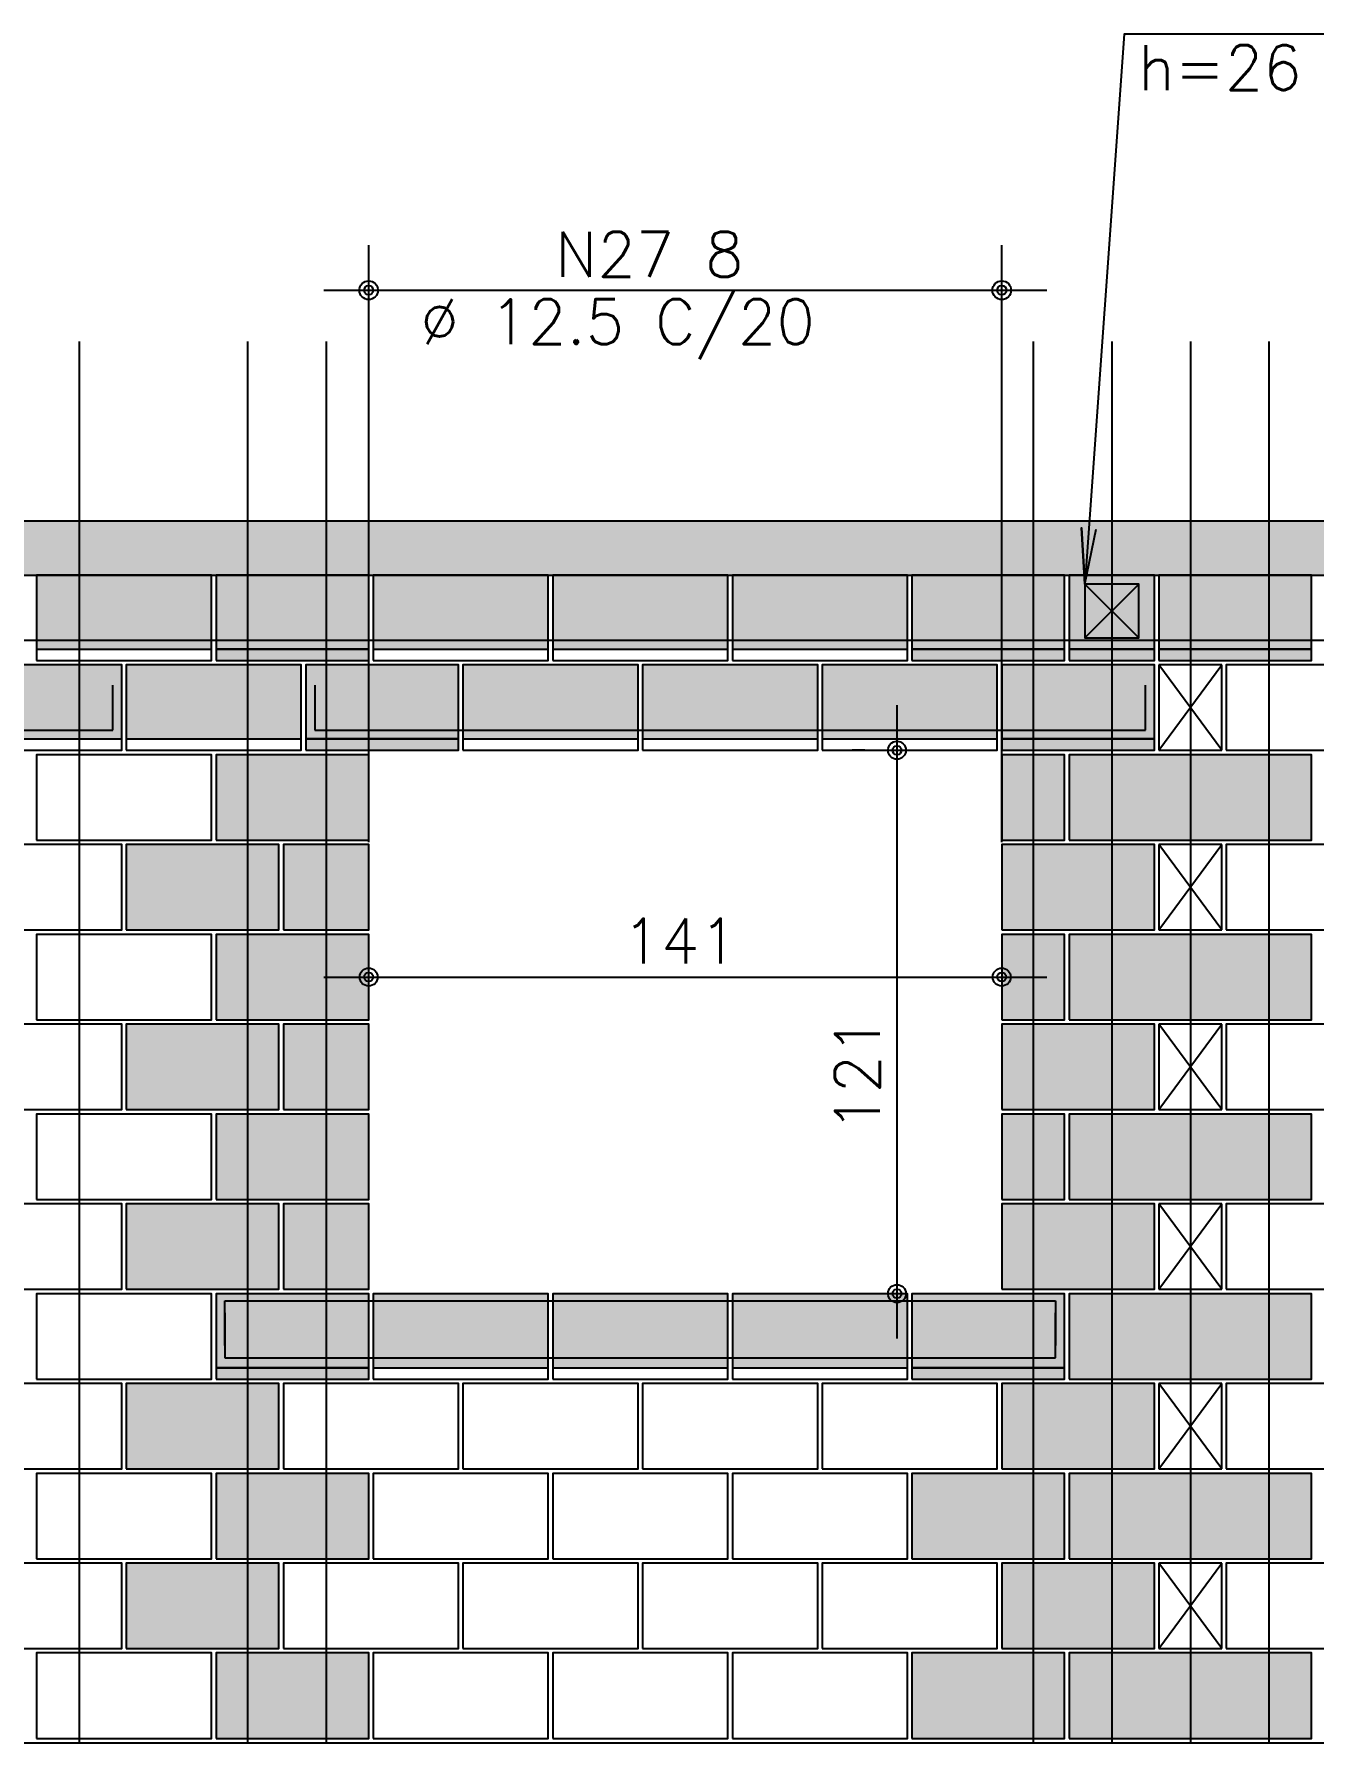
# Model space of a CAD drawing. Extents: x -1 to 122, y -1 to 61.
# Drawn here: x 36.99 to 42.69, y 48.35 to 55.95 of the extents above; entities that cross this region are included whole.
import ezdxf

# ---------------------------------------------------------------- set-up
doc = ezdxf.new("R2010")
doc.units = 0
doc.header["$MEASUREMENT"] = 0
for name, color, linetype in [('PENA_01', 1, 'CONTINUOUS'), ('PENA_02', 2, 'CONTINUOUS'), ('PENA_03', 3, 'CONTINUOUS'), ('PENA_05', 5, 'CONTINUOUS'), ('PENA_09', 254, 'CONTINUOUS'), ('PENA_11', 252, 'CONTINUOUS'), ('PENA_19', 240, 'CONTINUOUS'), ('PENA_21', 100, 'CONTINUOUS'), ('PENA_23', 50, 'CONTINUOUS'), ('PENA_28', 135, 'CONTINUOUS')]:
    doc.layers.add(name, color=color, linetype=linetype)
doc.styles.get("Standard").update_dxf_attribs({"font": 'ROMANS.SHX'})

msp = doc.modelspace()

# ---------------------------------------------------------------- linework, layer by layer
at = {"layer": 'PENA_01', "linetype": 'Continuous'}
for p, q in [((38.481365, 52.355252), (38.481365, 55.01354)), ((41.301365, 52.355252), (41.301365, 55.01354)), ((38.281365, 54.81354), (41.501365, 54.81354)), ((41.672004, 53.505252), (41.912004, 53.265252)), ((41.912004, 53.505252), (41.672004, 53.265252)), ((37.001365, 53.215252), (37.781365, 53.215252)), ((37.801365, 53.215252), (38.481365, 53.215252)), ((38.501365, 53.215252), (39.281365, 53.215252)), ((39.301365, 53.215252), (40.081365, 53.215252)), ((40.101365, 53.215252), (40.881365, 53.215252)), ((40.901365, 53.215252), (41.581365, 53.215252)), ((41.601365, 53.215252), (41.981365, 53.215252)), ((42.001365, 53.215252), (42.681365, 53.215252)), ((40.834477, 52.965252), (40.834477, 50.145252)), ((36.601365, 52.815252), (37.381365, 52.815252)), ((37.401365, 52.815252), (38.181365, 52.815252)), ((38.201365, 52.815252), (38.881365, 52.815252)), ((38.901365, 52.815252), (39.681365, 52.815252)), ((39.701365, 52.815252), (40.481365, 52.815252)), ((40.501365, 52.815252), (41.281365, 52.815252)), ((41.301365, 52.815252), (41.981365, 52.815252)), ((40.691365, 52.765252), (40.634477, 52.765252)), ((38.281365, 51.755252), (41.501365, 51.755252)), ((40.701365, 50.345252), (40.634477, 50.345252)), ((37.801365, 50.015252), (38.481365, 50.015252)), ((38.501365, 50.015252), (39.281365, 50.015252)), ((39.301365, 50.015252), (40.081365, 50.015252)), ((40.101365, 50.015252), (40.881365, 50.015252)), ((40.901365, 50.015252), (41.581365, 50.015252))]:
    msp.add_line(p, q, dxfattribs=at)
msp.add_lwpolyline([(41.672004, 53.505252), (41.672004, 53.265252), (41.912004, 53.265252), (41.912004, 53.505252), (41.672004, 53.505252)], dxfattribs=at)
at = {"layer": 'PENA_02', "linetype": 'Continuous'}
for p, q in [((42.281365, 53.145252), (42.001365, 53.145252)), ((42.001365, 53.145252), (42.001365, 52.765252)), ((42.281365, 52.765252), (42.281365, 53.145252)), ((42.001365, 52.765252), (42.281365, 52.765252)), ((42.281365, 52.345252), (42.001365, 52.345252)), ((42.001365, 52.345252), (42.001365, 51.965252)), ((42.281365, 51.965252), (42.281365, 52.345252)), ((42.001365, 51.965252), (42.281365, 51.965252)), ((42.281365, 51.545252), (42.001365, 51.545252)), ((42.001365, 51.545252), (42.001365, 51.165252)), ((42.281365, 51.165252), (42.281365, 51.545252)), ((42.001365, 51.165252), (42.281365, 51.165252)), ((42.281365, 50.745252), (42.001365, 50.745252)), ((42.001365, 50.745252), (42.001365, 50.365252)), ((42.281365, 50.365252), (42.281365, 50.745252)), ((42.001365, 50.365252), (42.281365, 50.365252)), ((42.281365, 49.945252), (42.001365, 49.945252)), ((42.001365, 49.945252), (42.001365, 49.565252)), ((42.281365, 49.565252), (42.281365, 49.945252)), ((42.001365, 49.565252), (42.281365, 49.565252)), ((42.281365, 49.145252), (42.001365, 49.145252)), ((42.001365, 49.145252), (42.001365, 48.765252)), ((42.281365, 48.765252), (42.281365, 49.145252)), ((42.001365, 48.765252), (42.281365, 48.765252)), ((9.501365, 48.345252), (65.681365, 48.345252))]:
    msp.add_line(p, q, dxfattribs=at)
for points in [[(49.981365, 53.545252), (49.981365, 53.785252), (9.501365, 53.785252), (9.501365, 53.545252), (10.081365, 53.545252), (10.081365, 52.765252), (17.601365, 52.765252), (17.601365, 53.545252), (49.981365, 53.545252)], [(37.001365, 53.165252), (37.781365, 53.165252), (37.781365, 53.545252), (37.001365, 53.545252), (37.001365, 53.165252)], [(37.801365, 53.165252), (38.481365, 53.165252), (38.481365, 53.545252), (37.801365, 53.545252), (37.801365, 53.165252)], [(38.501365, 53.165252), (39.281365, 53.165252), (39.281365, 53.545252), (38.501365, 53.545252), (38.501365, 53.165252)], [(39.301365, 53.165252), (40.081365, 53.165252), (40.081365, 53.545252), (39.301365, 53.545252), (39.301365, 53.165252)], [(40.101365, 53.165252), (40.881365, 53.165252), (40.881365, 53.545252), (40.101365, 53.545252), (40.101365, 53.165252)], [(40.901365, 53.165252), (41.581365, 53.165252), (41.581365, 53.545252), (40.901365, 53.545252), (40.901365, 53.165252)], [(41.601365, 53.165252), (41.981365, 53.165252), (41.981365, 53.545252), (41.601365, 53.545252), (41.601365, 53.165252)], [(42.001365, 53.165252), (42.681365, 53.165252), (42.681365, 53.545252), (42.001365, 53.545252), (42.001365, 53.165252)], [(36.601365, 52.765252), (37.381365, 52.765252), (37.381365, 53.145252), (36.601365, 53.145252), (36.601365, 52.765252)], [(37.401365, 52.765252), (38.181365, 52.765252), (38.181365, 53.145252), (37.401365, 53.145252), (37.401365, 52.765252)], [(38.201365, 52.765252), (38.881365, 52.765252), (38.881365, 53.145252), (38.201365, 53.145252), (38.201365, 52.765252)], [(38.901365, 52.765252), (39.681365, 52.765252), (39.681365, 53.145252), (38.901365, 53.145252), (38.901365, 52.765252)], [(39.701365, 52.765252), (40.481365, 52.765252), (40.481365, 53.145252), (39.701365, 53.145252), (39.701365, 52.765252)], [(40.501365, 52.765252), (41.281365, 52.765252), (41.281365, 53.145252), (40.501365, 53.145252), (40.501365, 52.765252)], [(41.301365, 52.765252), (41.981365, 52.765252), (41.981365, 53.145252), (41.301365, 53.145252), (41.301365, 52.765252)], [(42.301365, 52.765252), (43.081365, 52.765252), (43.081365, 53.145252), (42.301365, 53.145252), (42.301365, 52.765252)], [(37.001365, 52.365252), (37.781365, 52.365252), (37.781365, 52.745252), (37.001365, 52.745252), (37.001365, 52.365252)], [(37.801365, 52.365252), (38.481365, 52.365252), (38.481365, 52.745252), (37.801365, 52.745252), (37.801365, 52.365252)], [(41.301365, 52.365252), (41.581365, 52.365252), (41.581365, 52.745252), (41.301365, 52.745252), (41.301365, 52.365252)], [(41.601365, 52.365252), (42.681365, 52.365252), (42.681365, 52.745252), (41.601365, 52.745252), (41.601365, 52.365252)], [(36.601365, 51.965252), (37.381365, 51.965252), (37.381365, 52.345252), (36.601365, 52.345252), (36.601365, 51.965252)], [(37.401365, 51.965252), (38.081365, 51.965252), (38.081365, 52.345252), (37.401365, 52.345252), (37.401365, 51.965252)], [(38.101365, 51.965252), (38.481365, 51.965252), (38.481365, 52.345252), (38.101365, 52.345252), (38.101365, 51.965252)], [(41.301365, 51.965252), (41.981365, 51.965252), (41.981365, 52.345252), (41.301365, 52.345252), (41.301365, 51.965252)], [(42.301365, 51.965252), (43.081365, 51.965252), (43.081365, 52.345252), (42.301365, 52.345252), (42.301365, 51.965252)], [(37.001365, 51.565252), (37.781365, 51.565252), (37.781365, 51.945252), (37.001365, 51.945252), (37.001365, 51.565252)], [(37.801365, 51.565252), (38.481365, 51.565252), (38.481365, 51.945252), (37.801365, 51.945252), (37.801365, 51.565252)], [(41.301365, 51.565252), (41.581365, 51.565252), (41.581365, 51.945252), (41.301365, 51.945252), (41.301365, 51.565252)], [(41.601365, 51.565252), (42.681365, 51.565252), (42.681365, 51.945252), (41.601365, 51.945252), (41.601365, 51.565252)], [(36.601365, 51.165252), (37.381365, 51.165252), (37.381365, 51.545252), (36.601365, 51.545252), (36.601365, 51.165252)], [(37.401365, 51.165252), (38.081365, 51.165252), (38.081365, 51.545252), (37.401365, 51.545252), (37.401365, 51.165252)], [(38.101365, 51.165252), (38.481365, 51.165252), (38.481365, 51.545252), (38.101365, 51.545252), (38.101365, 51.165252)], [(41.301365, 51.165252), (41.981365, 51.165252), (41.981365, 51.545252), (41.301365, 51.545252), (41.301365, 51.165252)], [(42.301365, 51.165252), (43.081365, 51.165252), (43.081365, 51.545252), (42.301365, 51.545252), (42.301365, 51.165252)], [(37.001365, 50.765252), (37.781365, 50.765252), (37.781365, 51.145252), (37.001365, 51.145252), (37.001365, 50.765252)], [(37.801365, 50.765252), (38.481365, 50.765252), (38.481365, 51.145252), (37.801365, 51.145252), (37.801365, 50.765252)], [(41.301365, 50.765252), (41.581365, 50.765252), (41.581365, 51.145252), (41.301365, 51.145252), (41.301365, 50.765252)], [(41.601365, 50.765252), (42.681365, 50.765252), (42.681365, 51.145252), (41.601365, 51.145252), (41.601365, 50.765252)], [(36.601365, 50.365252), (37.381365, 50.365252), (37.381365, 50.745252), (36.601365, 50.745252), (36.601365, 50.365252)], [(37.401365, 50.365252), (38.081365, 50.365252), (38.081365, 50.745252), (37.401365, 50.745252), (37.401365, 50.365252)], [(38.101365, 50.365252), (38.481365, 50.365252), (38.481365, 50.745252), (38.101365, 50.745252), (38.101365, 50.365252)], [(41.301365, 50.365252), (41.981365, 50.365252), (41.981365, 50.745252), (41.301365, 50.745252), (41.301365, 50.365252)], [(42.301365, 50.365252), (43.081365, 50.365252), (43.081365, 50.745252), (42.301365, 50.745252), (42.301365, 50.365252)], [(37.001365, 49.965252), (37.781365, 49.965252), (37.781365, 50.345252), (37.001365, 50.345252), (37.001365, 49.965252)], [(37.801365, 49.965252), (38.481365, 49.965252), (38.481365, 50.345252), (37.801365, 50.345252), (37.801365, 49.965252)], [(38.501365, 49.965252), (39.281365, 49.965252), (39.281365, 50.345252), (38.501365, 50.345252), (38.501365, 49.965252)], [(39.301365, 49.965252), (40.081365, 49.965252), (40.081365, 50.345252), (39.301365, 50.345252), (39.301365, 49.965252)], [(40.101365, 49.965252), (40.881365, 49.965252), (40.881365, 50.345252), (40.101365, 50.345252), (40.101365, 49.965252)], [(40.901365, 49.965252), (41.581365, 49.965252), (41.581365, 50.345252), (40.901365, 50.345252), (40.901365, 49.965252)], [(41.601365, 49.965252), (42.681365, 49.965252), (42.681365, 50.345252), (41.601365, 50.345252), (41.601365, 49.965252)], [(36.601365, 49.565252), (37.381365, 49.565252), (37.381365, 49.945252), (36.601365, 49.945252), (36.601365, 49.565252)], [(37.401365, 49.565252), (38.081365, 49.565252), (38.081365, 49.945252), (37.401365, 49.945252), (37.401365, 49.565252)], [(38.101365, 49.565252), (38.881365, 49.565252), (38.881365, 49.945252), (38.101365, 49.945252), (38.101365, 49.565252)], [(38.901365, 49.565252), (39.681365, 49.565252), (39.681365, 49.945252), (38.901365, 49.945252), (38.901365, 49.565252)], [(39.701365, 49.565252), (40.481365, 49.565252), (40.481365, 49.945252), (39.701365, 49.945252), (39.701365, 49.565252)], [(40.501365, 49.565252), (41.281365, 49.565252), (41.281365, 49.945252), (40.501365, 49.945252), (40.501365, 49.565252)], [(41.301365, 49.565252), (41.981365, 49.565252), (41.981365, 49.945252), (41.301365, 49.945252), (41.301365, 49.565252)], [(42.301365, 49.565252), (43.081365, 49.565252), (43.081365, 49.945252), (42.301365, 49.945252), (42.301365, 49.565252)], [(37.001365, 49.165252), (37.781365, 49.165252), (37.781365, 49.545252), (37.001365, 49.545252), (37.001365, 49.165252)], [(37.801365, 49.165252), (38.481365, 49.165252), (38.481365, 49.545252), (37.801365, 49.545252), (37.801365, 49.165252)], [(38.501365, 49.165252), (39.281365, 49.165252), (39.281365, 49.545252), (38.501365, 49.545252), (38.501365, 49.165252)], [(39.301365, 49.165252), (40.081365, 49.165252), (40.081365, 49.545252), (39.301365, 49.545252), (39.301365, 49.165252)], [(40.101365, 49.165252), (40.881365, 49.165252), (40.881365, 49.545252), (40.101365, 49.545252), (40.101365, 49.165252)], [(40.901365, 49.165252), (41.581365, 49.165252), (41.581365, 49.545252), (40.901365, 49.545252), (40.901365, 49.165252)], [(41.601365, 49.165252), (42.681365, 49.165252), (42.681365, 49.545252), (41.601365, 49.545252), (41.601365, 49.165252)], [(36.601365, 48.765252), (37.381365, 48.765252), (37.381365, 49.145252), (36.601365, 49.145252), (36.601365, 48.765252)], [(37.401365, 48.765252), (38.081365, 48.765252), (38.081365, 49.145252), (37.401365, 49.145252), (37.401365, 48.765252)], [(38.101365, 48.765252), (38.881365, 48.765252), (38.881365, 49.145252), (38.101365, 49.145252), (38.101365, 48.765252)], [(38.901365, 48.765252), (39.681365, 48.765252), (39.681365, 49.145252), (38.901365, 49.145252), (38.901365, 48.765252)], [(39.701365, 48.765252), (40.481365, 48.765252), (40.481365, 49.145252), (39.701365, 49.145252), (39.701365, 48.765252)], [(40.501365, 48.765252), (41.281365, 48.765252), (41.281365, 49.145252), (40.501365, 49.145252), (40.501365, 48.765252)], [(41.301365, 48.765252), (41.981365, 48.765252), (41.981365, 49.145252), (41.301365, 49.145252), (41.301365, 48.765252)], [(42.301365, 48.765252), (43.081365, 48.765252), (43.081365, 49.145252), (42.301365, 49.145252), (42.301365, 48.765252)], [(37.001365, 48.365252), (37.781365, 48.365252), (37.781365, 48.745252), (37.001365, 48.745252), (37.001365, 48.365252)], [(37.801365, 48.365252), (38.481365, 48.365252), (38.481365, 48.745252), (37.801365, 48.745252), (37.801365, 48.365252)], [(38.501365, 48.365252), (39.281365, 48.365252), (39.281365, 48.745252), (38.501365, 48.745252), (38.501365, 48.365252)], [(39.301365, 48.365252), (40.081365, 48.365252), (40.081365, 48.745252), (39.301365, 48.745252), (39.301365, 48.365252)], [(40.101365, 48.365252), (40.881365, 48.365252), (40.881365, 48.745252), (40.101365, 48.745252), (40.101365, 48.365252)], [(40.901365, 48.365252), (41.581365, 48.365252), (41.581365, 48.745252), (40.901365, 48.745252), (40.901365, 48.365252)], [(41.601365, 48.365252), (42.681365, 48.365252), (42.681365, 48.745252), (41.601365, 48.745252), (41.601365, 48.365252)]]:
    msp.add_lwpolyline(points, dxfattribs=at)
for centre, radius in [((38.481365, 54.81354), 0.041625), ((38.481365, 54.81354), 0.02075), ((41.301365, 54.81354), 0.041625), ((41.301365, 54.81354), 0.02075), ((40.834477, 52.765252), 0.04), ((40.834477, 52.765252), 0.02), ((38.481365, 51.755252), 0.04), ((38.481365, 51.755252), 0.02), ((41.301365, 51.755252), 0.04), ((41.301365, 51.755252), 0.02), ((40.834477, 50.345252), 0.04), ((40.834477, 50.345252), 0.02)]:
    msp.add_circle(centre, radius, dxfattribs=at)
at = {"layer": 'PENA_03', "linetype": 'Continuous'}
for p, q in [((42.001365, 52.765252), (42.281365, 53.145252)), ((42.281365, 52.765252), (42.001365, 53.145252)), ((40.891365, 52.765252), (40.891365, 52.765252)), ((42.001365, 51.965252), (42.281365, 52.345252)), ((42.281365, 51.965252), (42.001365, 52.345252)), ((38.481365, 52.155252), (38.481365, 52.155252)), ((41.301365, 52.155252), (41.301365, 52.155252)), ((38.481365, 51.755252), (38.481365, 51.755252)), ((41.301365, 51.755252), (41.301365, 51.755252)), ((42.001365, 51.165252), (42.281365, 51.545252)), ((42.281365, 51.165252), (42.001365, 51.545252)), ((42.001365, 50.365252), (42.281365, 50.745252)), ((42.281365, 50.365252), (42.001365, 50.745252)), ((40.901365, 50.345252), (40.901365, 50.345252)), ((42.001365, 49.565252), (42.281365, 49.945252)), ((42.281365, 49.565252), (42.001365, 49.945252)), ((42.001365, 48.765252), (42.281365, 49.145252)), ((42.281365, 48.765252), (42.001365, 49.145252))]:
    msp.add_line(p, q, dxfattribs=at)
msp.add_lwpolyline([(43.895934, 55.953769), (41.846843, 55.953769), (41.672004, 53.505252), (41.657109, 53.754808), (41.672004, 53.505252), (41.722206, 53.75016)], dxfattribs=at)
at = {"layer": 'PENA_05', "linetype": 'Continuous'}
for p, q in [((33.38551, 53.255252), (49.881365, 53.255252)), ((37.341365, 52.855252), (37.341365, 53.055252)), ((38.241365, 53.055252), (38.241365, 52.855252)), ((41.941365, 52.855252), (41.941365, 53.055252)), ((25.641365, 52.855252), (37.341365, 52.855252)), ((38.241365, 52.855252), (41.941365, 52.855252)), ((37.841365, 50.114151), (37.841365, 50.314151)), ((37.841365, 50.314151), (41.541365, 50.314151)), ((41.541365, 50.314151), (41.541365, 50.114151)), ((37.841365, 50.260057), (37.841365, 50.060057)), ((41.541365, 50.060057), (41.541365, 50.260057)), ((37.841365, 50.060057), (41.541365, 50.060057))]:
    msp.add_line(p, q, dxfattribs=at)
for points in [[(37.191365, 54.585252), (37.191365, 48.345252)], [(37.941365, 54.585252), (37.941365, 48.345252)], [(38.291365, 54.585252), (38.291365, 48.345252)], [(41.441365, 54.585252), (41.441365, 48.345252)], [(41.791365, 54.585252), (41.791365, 48.345252)], [(42.141365, 54.585252), (42.141365, 48.345252)], [(42.491365, 54.585252), (42.491365, 48.345252)]]:
    msp.add_lwpolyline(points, dxfattribs=at)
at = {"layer": 'PENA_09', "linetype": 'Continuous'}
for points in [[(37.001365, 53.215252), (37.781365, 53.215252), (37.781365, 53.545252), (37.001365, 53.545252), (37.001365, 53.215252)], [(37.801365, 53.215252), (38.481365, 53.215252), (38.481365, 53.545252), (37.801365, 53.545252), (37.801365, 53.215252)], [(38.501365, 53.215252), (39.281365, 53.215252), (39.281365, 53.545252), (38.501365, 53.545252), (38.501365, 53.215252)], [(39.301365, 53.215252), (40.081365, 53.215252), (40.081365, 53.545252), (39.301365, 53.545252), (39.301365, 53.215252)], [(40.101365, 53.215252), (40.881365, 53.215252), (40.881365, 53.545252), (40.101365, 53.545252), (40.101365, 53.215252)], [(40.901365, 53.215252), (41.581365, 53.215252), (41.581365, 53.545252), (40.901365, 53.545252), (40.901365, 53.215252)], [(41.601365, 53.215252), (41.981365, 53.215252), (41.981365, 53.545252), (41.601365, 53.545252), (41.601365, 53.215252)], [(42.001365, 53.215252), (42.681365, 53.215252), (42.681365, 53.545252), (42.001365, 53.545252), (42.001365, 53.215252)], [(36.601365, 52.815252), (37.381365, 52.815252), (37.381365, 53.145252), (36.601365, 53.145252), (36.601365, 52.815252)], [(37.401365, 52.815252), (38.181365, 52.815252), (38.181365, 53.145252), (37.401365, 53.145252), (37.401365, 52.815252)], [(38.201365, 52.815252), (38.881365, 52.815252), (38.881365, 53.145252), (38.201365, 53.145252), (38.201365, 52.815252)], [(38.901365, 52.815252), (39.681365, 52.815252), (39.681365, 53.145252), (38.901365, 53.145252), (38.901365, 52.815252)], [(39.701365, 52.815252), (40.481365, 52.815252), (40.481365, 53.145252), (39.701365, 53.145252), (39.701365, 52.815252)], [(40.501365, 52.815252), (41.281365, 52.815252), (41.281365, 53.145252), (40.501365, 53.145252), (40.501365, 52.815252)], [(41.301365, 52.815252), (41.981365, 52.815252), (41.981365, 53.145252), (41.301365, 53.145252), (41.301365, 52.815252)], [(37.801365, 50.015252), (38.481365, 50.015252), (38.481365, 50.345252), (37.801365, 50.345252), (37.801365, 50.015252)], [(38.501365, 50.015252), (39.281365, 50.015252), (39.281365, 50.345252), (38.501365, 50.345252), (38.501365, 50.015252)], [(39.301365, 50.015252), (40.081365, 50.015252), (40.081365, 50.345252), (39.301365, 50.345252), (39.301365, 50.015252)], [(40.101365, 50.015252), (40.881365, 50.015252), (40.881365, 50.345252), (40.101365, 50.345252), (40.101365, 50.015252)], [(40.901365, 50.015252), (41.581365, 50.015252), (41.581365, 50.345252), (40.901365, 50.345252), (40.901365, 50.015252)]]:
    msp.add_lwpolyline(points, dxfattribs=at)
for points in [[(37.001365, 53.215252), (37.781365, 53.215252), (37.781365, 53.545252)], [(37.001365, 53.215252), (37.781365, 53.545252), (37.001365, 53.545252)], [(37.001365, 53.215252), (37.001365, 53.545252), (37.001365, 53.215252)], [(37.801365, 53.215252), (38.481365, 53.215252), (38.481365, 53.545252)], [(37.801365, 53.215252), (38.481365, 53.545252), (37.801365, 53.545252)], [(37.801365, 53.215252), (37.801365, 53.545252), (37.801365, 53.215252)], [(38.501365, 53.215252), (39.281365, 53.215252), (39.281365, 53.545252)], [(38.501365, 53.215252), (39.281365, 53.545252), (38.501365, 53.545252)], [(38.501365, 53.215252), (38.501365, 53.545252), (38.501365, 53.215252)], [(39.301365, 53.215252), (40.081365, 53.215252), (40.081365, 53.545252)], [(39.301365, 53.215252), (40.081365, 53.545252), (39.301365, 53.545252)], [(39.301365, 53.215252), (39.301365, 53.545252), (39.301365, 53.215252)], [(40.101365, 53.215252), (40.881365, 53.215252), (40.881365, 53.545252)], [(40.101365, 53.215252), (40.881365, 53.545252), (40.101365, 53.545252)], [(40.101365, 53.215252), (40.101365, 53.545252), (40.101365, 53.215252)], [(40.901365, 53.215252), (41.581365, 53.215252), (41.581365, 53.545252)], [(40.901365, 53.215252), (41.581365, 53.545252), (40.901365, 53.545252)], [(40.901365, 53.215252), (40.901365, 53.545252), (40.901365, 53.215252)], [(41.601365, 53.215252), (41.981365, 53.215252), (41.981365, 53.545252)], [(41.601365, 53.215252), (41.981365, 53.545252), (41.601365, 53.545252)], [(41.601365, 53.215252), (41.601365, 53.545252), (41.601365, 53.215252)], [(42.001365, 53.215252), (42.681365, 53.215252), (42.681365, 53.545252)], [(42.001365, 53.215252), (42.681365, 53.545252), (42.001365, 53.545252)], [(42.001365, 53.215252), (42.001365, 53.545252), (42.001365, 53.215252)], [(36.601365, 52.815252), (37.381365, 52.815252), (37.381365, 53.145252)], [(36.601365, 52.815252), (37.381365, 53.145252), (36.601365, 53.145252)], [(37.401365, 52.815252), (38.181365, 52.815252), (38.181365, 53.145252)], [(37.401365, 52.815252), (38.181365, 53.145252), (37.401365, 53.145252)], [(37.401365, 52.815252), (37.401365, 53.145252), (37.401365, 52.815252)], [(38.201365, 52.815252), (38.881365, 52.815252), (38.881365, 53.145252)], [(38.201365, 52.815252), (38.881365, 53.145252), (38.201365, 53.145252)], [(38.201365, 52.815252), (38.201365, 53.145252), (38.201365, 52.815252)], [(38.901365, 52.815252), (39.681365, 52.815252), (39.681365, 53.145252)], [(38.901365, 52.815252), (39.681365, 53.145252), (38.901365, 53.145252)], [(38.901365, 52.815252), (38.901365, 53.145252), (38.901365, 52.815252)], [(39.701365, 52.815252), (40.481365, 52.815252), (40.481365, 53.145252)], [(39.701365, 52.815252), (40.481365, 53.145252), (39.701365, 53.145252)], [(39.701365, 52.815252), (39.701365, 53.145252), (39.701365, 52.815252)], [(40.501365, 52.815252), (41.281365, 52.815252), (41.281365, 53.145252)], [(40.501365, 52.815252), (41.281365, 53.145252), (40.501365, 53.145252)], [(40.501365, 52.815252), (40.501365, 53.145252), (40.501365, 52.815252)], [(41.301365, 52.815252), (41.981365, 52.815252), (41.981365, 53.145252)], [(41.301365, 52.815252), (41.981365, 53.145252), (41.301365, 53.145252)], [(41.301365, 52.815252), (41.301365, 53.145252), (41.301365, 52.815252)], [(37.801365, 50.015252), (38.481365, 50.015252), (38.481365, 50.345252)], [(37.801365, 50.015252), (38.481365, 50.345252), (37.801365, 50.345252)], [(37.801365, 50.015252), (37.801365, 50.345252), (37.801365, 50.015252)], [(38.501365, 50.015252), (39.281365, 50.015252), (39.281365, 50.345252)], [(38.501365, 50.015252), (39.281365, 50.345252), (38.501365, 50.345252)], [(38.501365, 50.015252), (38.501365, 50.345252), (38.501365, 50.015252)], [(39.301365, 50.015252), (40.081365, 50.015252), (40.081365, 50.345252)], [(39.301365, 50.015252), (40.081365, 50.345252), (39.301365, 50.345252)], [(39.301365, 50.015252), (39.301365, 50.345252), (39.301365, 50.015252)], [(40.101365, 50.015252), (40.881365, 50.015252), (40.881365, 50.345252)], [(40.101365, 50.015252), (40.881365, 50.345252), (40.101365, 50.345252)], [(40.101365, 50.015252), (40.101365, 50.345252), (40.101365, 50.015252)], [(40.901365, 50.015252), (41.581365, 50.015252), (41.581365, 50.345252)], [(40.901365, 50.015252), (41.581365, 50.345252), (40.901365, 50.345252)], [(40.901365, 50.015252), (40.901365, 50.345252), (40.901365, 50.015252)]]:
    msp.add_solid(points, dxfattribs=at)
at = {"layer": 'PENA_11', "linetype": 'Continuous'}
for points in [[(9.501365, 53.785252), (10.081365, 53.545252), (49.981365, 53.785252)], [(10.081365, 53.545252), (17.601365, 53.545252), (49.981365, 53.785252)], [(17.601365, 53.545252), (49.981365, 53.545252), (49.981365, 53.785252)]]:
    msp.add_solid(points, dxfattribs=at)
at = {"layer": 'PENA_19', "linetype": 'Continuous'}
for points in [[(41.601365, 52.365252), (42.681365, 52.365252), (42.681365, 52.745252), (41.601365, 52.745252), (41.601365, 52.365252)], [(41.601365, 51.565252), (42.681365, 51.565252), (42.681365, 51.945252), (41.601365, 51.945252), (41.601365, 51.565252)], [(41.601365, 50.765252), (42.681365, 50.765252), (42.681365, 51.145252), (41.601365, 51.145252), (41.601365, 50.765252)], [(41.601365, 49.965252), (42.681365, 49.965252), (42.681365, 50.345252), (41.601365, 50.345252), (41.601365, 49.965252)], [(41.601365, 49.165252), (42.681365, 49.165252), (42.681365, 49.545252), (41.601365, 49.545252), (41.601365, 49.165252)], [(41.601365, 48.365252), (42.681365, 48.365252), (42.681365, 48.745252), (41.601365, 48.745252), (41.601365, 48.365252)]]:
    msp.add_lwpolyline(points, dxfattribs=at)
for points in [[(41.601365, 52.365252), (42.681365, 52.365252), (42.681365, 52.745252)], [(41.601365, 52.365252), (42.681365, 52.745252), (41.601365, 52.745252)], [(41.601365, 52.365252), (41.601365, 52.745252), (41.601365, 52.365252)], [(41.601365, 51.565252), (42.681365, 51.565252), (42.681365, 51.945252)], [(41.601365, 51.565252), (42.681365, 51.945252), (41.601365, 51.945252)], [(41.601365, 51.565252), (41.601365, 51.945252), (41.601365, 51.565252)], [(41.601365, 50.765252), (42.681365, 50.765252), (42.681365, 51.145252)], [(41.601365, 50.765252), (42.681365, 51.145252), (41.601365, 51.145252)], [(41.601365, 50.765252), (41.601365, 51.145252), (41.601365, 50.765252)], [(41.601365, 49.965252), (42.681365, 49.965252), (42.681365, 50.345252)], [(41.601365, 49.965252), (42.681365, 50.345252), (41.601365, 50.345252)], [(41.601365, 49.965252), (41.601365, 50.345252), (41.601365, 49.965252)], [(41.601365, 49.165252), (42.681365, 49.165252), (42.681365, 49.545252)], [(41.601365, 49.165252), (42.681365, 49.545252), (41.601365, 49.545252)], [(41.601365, 49.165252), (41.601365, 49.545252), (41.601365, 49.165252)], [(41.601365, 48.365252), (42.681365, 48.365252), (42.681365, 48.745252)], [(41.601365, 48.365252), (42.681365, 48.745252), (41.601365, 48.745252)], [(41.601365, 48.365252), (41.601365, 48.745252), (41.601365, 48.365252)]]:
    msp.add_solid(points, dxfattribs=at)
at = {"layer": 'PENA_21', "linetype": 'Continuous'}
for points in [[(37.801365, 53.165252), (38.481365, 53.165252), (38.481365, 53.215252), (37.801365, 53.215252), (37.801365, 53.165252)], [(40.901365, 53.165252), (41.581365, 53.165252), (41.581365, 53.215252), (40.901365, 53.215252), (40.901365, 53.165252)], [(42.001365, 53.165252), (42.681365, 53.165252), (42.681365, 53.215252), (42.001365, 53.215252), (42.001365, 53.165252)], [(38.201365, 52.765252), (38.881365, 52.765252), (38.881365, 52.815252), (38.201365, 52.815252), (38.201365, 52.765252)], [(41.301365, 52.765252), (41.981365, 52.765252), (41.981365, 52.815252), (41.301365, 52.815252), (41.301365, 52.765252)], [(37.801365, 52.365252), (38.481365, 52.365252), (38.481365, 52.745252), (37.801365, 52.745252), (37.801365, 52.365252)], [(37.401365, 51.965252), (38.081365, 51.965252), (38.081365, 52.345252), (37.401365, 52.345252), (37.401365, 51.965252)], [(41.301365, 51.965252), (41.981365, 51.965252), (41.981365, 52.345252), (41.301365, 52.345252), (41.301365, 51.965252)], [(37.801365, 51.565252), (38.481365, 51.565252), (38.481365, 51.945252), (37.801365, 51.945252), (37.801365, 51.565252)], [(37.401365, 51.165252), (38.081365, 51.165252), (38.081365, 51.545252), (37.401365, 51.545252), (37.401365, 51.165252)], [(41.301365, 51.165252), (41.981365, 51.165252), (41.981365, 51.545252), (41.301365, 51.545252), (41.301365, 51.165252)], [(37.801365, 50.765252), (38.481365, 50.765252), (38.481365, 51.145252), (37.801365, 51.145252), (37.801365, 50.765252)], [(37.401365, 50.365252), (38.081365, 50.365252), (38.081365, 50.745252), (37.401365, 50.745252), (37.401365, 50.365252)], [(41.301365, 50.365252), (41.981365, 50.365252), (41.981365, 50.745252), (41.301365, 50.745252), (41.301365, 50.365252)], [(37.801365, 49.965252), (38.481365, 49.965252), (38.481365, 50.015252), (37.801365, 50.015252), (37.801365, 49.965252)], [(40.901365, 49.965252), (41.581365, 49.965252), (41.581365, 50.015252), (40.901365, 50.015252), (40.901365, 49.965252)], [(37.401365, 49.565252), (38.081365, 49.565252), (38.081365, 49.945252), (37.401365, 49.945252), (37.401365, 49.565252)], [(41.301365, 49.565252), (41.981365, 49.565252), (41.981365, 49.945252), (41.301365, 49.945252), (41.301365, 49.565252)], [(37.801365, 49.165252), (38.481365, 49.165252), (38.481365, 49.545252), (37.801365, 49.545252), (37.801365, 49.165252)], [(40.901365, 49.165252), (41.581365, 49.165252), (41.581365, 49.545252), (40.901365, 49.545252), (40.901365, 49.165252)], [(37.401365, 48.765252), (38.081365, 48.765252), (38.081365, 49.145252), (37.401365, 49.145252), (37.401365, 48.765252)], [(41.301365, 48.765252), (41.981365, 48.765252), (41.981365, 49.145252), (41.301365, 49.145252), (41.301365, 48.765252)], [(37.801365, 48.365252), (38.481365, 48.365252), (38.481365, 48.745252), (37.801365, 48.745252), (37.801365, 48.365252)], [(40.901365, 48.365252), (41.581365, 48.365252), (41.581365, 48.745252), (40.901365, 48.745252), (40.901365, 48.365252)]]:
    msp.add_lwpolyline(points, dxfattribs=at)
for points in [[(37.801365, 53.165252), (38.481365, 53.165252), (38.481365, 53.215252)], [(37.801365, 53.165252), (38.481365, 53.215252), (37.801365, 53.215252)], [(37.801365, 53.165252), (37.801365, 53.215252), (37.801365, 53.165252)], [(40.901365, 53.165252), (41.581365, 53.165252), (41.581365, 53.215252)], [(40.901365, 53.165252), (41.581365, 53.215252), (40.901365, 53.215252)], [(40.901365, 53.165252), (40.901365, 53.215252), (40.901365, 53.165252)], [(42.001365, 53.165252), (42.681365, 53.165252), (42.681365, 53.215252)], [(42.001365, 53.165252), (42.681365, 53.215252), (42.001365, 53.215252)], [(42.001365, 53.165252), (42.001365, 53.215252), (42.001365, 53.165252)], [(38.201365, 52.765252), (38.881365, 52.765252), (38.881365, 52.815252)], [(38.201365, 52.765252), (38.881365, 52.815252), (38.201365, 52.815252)], [(38.201365, 52.765252), (38.201365, 52.815252), (38.201365, 52.765252)], [(41.301365, 52.765252), (41.981365, 52.765252), (41.981365, 52.815252)], [(41.301365, 52.765252), (41.981365, 52.815252), (41.301365, 52.815252)], [(41.301365, 52.765252), (41.301365, 52.815252), (41.301365, 52.765252)], [(37.801365, 52.365252), (38.481365, 52.365252), (38.481365, 52.745252)], [(37.801365, 52.365252), (38.481365, 52.745252), (37.801365, 52.745252)], [(37.801365, 52.365252), (37.801365, 52.745252), (37.801365, 52.365252)], [(37.401365, 51.965252), (38.081365, 51.965252), (38.081365, 52.345252)], [(37.401365, 51.965252), (38.081365, 52.345252), (37.401365, 52.345252)], [(37.401365, 51.965252), (37.401365, 52.345252), (37.401365, 51.965252)], [(41.301365, 51.965252), (41.981365, 51.965252), (41.981365, 52.345252)], [(41.301365, 51.965252), (41.981365, 52.345252), (41.301365, 52.345252)], [(41.301365, 51.965252), (41.301365, 52.345252), (41.301365, 51.965252)], [(37.801365, 51.565252), (38.481365, 51.565252), (38.481365, 51.945252)], [(37.801365, 51.565252), (38.481365, 51.945252), (37.801365, 51.945252)], [(37.801365, 51.565252), (37.801365, 51.945252), (37.801365, 51.565252)], [(37.401365, 51.165252), (38.081365, 51.165252), (38.081365, 51.545252)], [(37.401365, 51.165252), (38.081365, 51.545252), (37.401365, 51.545252)], [(37.401365, 51.165252), (37.401365, 51.545252), (37.401365, 51.165252)], [(41.301365, 51.165252), (41.981365, 51.165252), (41.981365, 51.545252)], [(41.301365, 51.165252), (41.981365, 51.545252), (41.301365, 51.545252)], [(41.301365, 51.165252), (41.301365, 51.545252), (41.301365, 51.165252)], [(37.801365, 50.765252), (38.481365, 50.765252), (38.481365, 51.145252)], [(37.801365, 50.765252), (38.481365, 51.145252), (37.801365, 51.145252)], [(37.801365, 50.765252), (37.801365, 51.145252), (37.801365, 50.765252)], [(37.401365, 50.365252), (38.081365, 50.365252), (38.081365, 50.745252)], [(37.401365, 50.365252), (38.081365, 50.745252), (37.401365, 50.745252)], [(37.401365, 50.365252), (37.401365, 50.745252), (37.401365, 50.365252)], [(41.301365, 50.365252), (41.981365, 50.365252), (41.981365, 50.745252)], [(41.301365, 50.365252), (41.981365, 50.745252), (41.301365, 50.745252)], [(41.301365, 50.365252), (41.301365, 50.745252), (41.301365, 50.365252)], [(37.801365, 49.965252), (38.481365, 49.965252), (38.481365, 50.015252)], [(37.801365, 49.965252), (38.481365, 50.015252), (37.801365, 50.015252)], [(37.801365, 49.965252), (37.801365, 50.015252), (37.801365, 49.965252)], [(40.901365, 49.965252), (41.581365, 49.965252), (41.581365, 50.015252)], [(40.901365, 49.965252), (41.581365, 50.015252), (40.901365, 50.015252)], [(40.901365, 49.965252), (40.901365, 50.015252), (40.901365, 49.965252)], [(37.401365, 49.565252), (38.081365, 49.565252), (38.081365, 49.945252)], [(37.401365, 49.565252), (38.081365, 49.945252), (37.401365, 49.945252)], [(37.401365, 49.565252), (37.401365, 49.945252), (37.401365, 49.565252)], [(41.301365, 49.565252), (41.981365, 49.565252), (41.981365, 49.945252)], [(41.301365, 49.565252), (41.981365, 49.945252), (41.301365, 49.945252)], [(41.301365, 49.565252), (41.301365, 49.945252), (41.301365, 49.565252)], [(37.801365, 49.165252), (38.481365, 49.165252), (38.481365, 49.545252)], [(37.801365, 49.165252), (38.481365, 49.545252), (37.801365, 49.545252)], [(37.801365, 49.165252), (37.801365, 49.545252), (37.801365, 49.165252)], [(40.901365, 49.165252), (41.581365, 49.165252), (41.581365, 49.545252)], [(40.901365, 49.165252), (41.581365, 49.545252), (40.901365, 49.545252)], [(40.901365, 49.165252), (40.901365, 49.545252), (40.901365, 49.165252)], [(37.401365, 48.765252), (38.081365, 48.765252), (38.081365, 49.145252)], [(37.401365, 48.765252), (38.081365, 49.145252), (37.401365, 49.145252)], [(37.401365, 48.765252), (37.401365, 49.145252), (37.401365, 48.765252)], [(41.301365, 48.765252), (41.981365, 48.765252), (41.981365, 49.145252)], [(41.301365, 48.765252), (41.981365, 49.145252), (41.301365, 49.145252)], [(41.301365, 48.765252), (41.301365, 49.145252), (41.301365, 48.765252)], [(37.801365, 48.365252), (38.481365, 48.365252), (38.481365, 48.745252)], [(37.801365, 48.365252), (38.481365, 48.745252), (37.801365, 48.745252)], [(37.801365, 48.365252), (37.801365, 48.745252), (37.801365, 48.365252)], [(40.901365, 48.365252), (41.581365, 48.365252), (41.581365, 48.745252)], [(40.901365, 48.365252), (41.581365, 48.745252), (40.901365, 48.745252)], [(40.901365, 48.365252), (40.901365, 48.745252), (40.901365, 48.365252)]]:
    msp.add_solid(points, dxfattribs=at)
at = {"layer": 'PENA_23', "linetype": 'Continuous'}
for points in [[(41.601365, 53.165252), (41.981365, 53.165252), (41.981365, 53.215252), (41.601365, 53.215252), (41.601365, 53.165252)], [(38.101365, 51.965252), (38.481365, 51.965252), (38.481365, 52.345252), (38.101365, 52.345252), (38.101365, 51.965252)], [(38.101365, 51.165252), (38.481365, 51.165252), (38.481365, 51.545252), (38.101365, 51.545252), (38.101365, 51.165252)], [(38.101365, 50.365252), (38.481365, 50.365252), (38.481365, 50.745252), (38.101365, 50.745252), (38.101365, 50.365252)]]:
    msp.add_lwpolyline(points, dxfattribs=at)
for points in [[(41.601365, 53.165252), (41.981365, 53.165252), (41.981365, 53.215252)], [(41.601365, 53.165252), (41.981365, 53.215252), (41.601365, 53.215252)], [(41.601365, 53.165252), (41.601365, 53.215252), (41.601365, 53.165252)], [(38.101365, 51.965252), (38.481365, 51.965252), (38.481365, 52.345252)], [(38.101365, 51.965252), (38.481365, 52.345252), (38.101365, 52.345252)], [(38.101365, 51.965252), (38.101365, 52.345252), (38.101365, 51.965252)], [(38.101365, 51.165252), (38.481365, 51.165252), (38.481365, 51.545252)], [(38.101365, 51.165252), (38.481365, 51.545252), (38.101365, 51.545252)], [(38.101365, 51.165252), (38.101365, 51.545252), (38.101365, 51.165252)], [(38.101365, 50.365252), (38.481365, 50.365252), (38.481365, 50.745252)], [(38.101365, 50.365252), (38.481365, 50.745252), (38.101365, 50.745252)], [(38.101365, 50.365252), (38.101365, 50.745252), (38.101365, 50.365252)]]:
    msp.add_solid(points, dxfattribs=at)
at = {"layer": 'PENA_28', "linetype": 'Continuous'}
for points in [[(41.301365, 52.365252), (41.581365, 52.365252), (41.581365, 52.745252), (41.301365, 52.745252), (41.301365, 52.365252)], [(41.301365, 51.565252), (41.581365, 51.565252), (41.581365, 51.945252), (41.301365, 51.945252), (41.301365, 51.565252)], [(41.301365, 50.765252), (41.581365, 50.765252), (41.581365, 51.145252), (41.301365, 51.145252), (41.301365, 50.765252)]]:
    msp.add_lwpolyline(points, dxfattribs=at)
for points in [[(41.301365, 52.365252), (41.581365, 52.365252), (41.581365, 52.745252)], [(41.301365, 52.365252), (41.581365, 52.745252), (41.301365, 52.745252)], [(41.301365, 52.365252), (41.301365, 52.745252), (41.301365, 52.365252)], [(41.301365, 51.565252), (41.581365, 51.565252), (41.581365, 51.945252)], [(41.301365, 51.565252), (41.581365, 51.945252), (41.301365, 51.945252)], [(41.301365, 51.565252), (41.301365, 51.945252), (41.301365, 51.565252)], [(41.301365, 50.765252), (41.581365, 50.765252), (41.581365, 51.145252)], [(41.301365, 50.765252), (41.581365, 51.145252), (41.301365, 51.145252)], [(41.301365, 50.765252), (41.301365, 51.145252), (41.301365, 50.765252)]]:
    msp.add_solid(points, dxfattribs=at)

# ---------------------------------------------------------------- texts
at = {"layer": 'PENA_03', "linetype": 'Continuous'}
for s, p in [('h=26', (41.908973, 55.704968)), ('N27 8', (39.311365, 54.87354)), ('%%c 12.5 C/20', (38.711365, 54.57354)), ('141', (39.611365, 51.815252))]:
    msp.add_text(s, height=0.2, dxfattribs=at).set_placement(p)
msp.add_text('121', height=0.2, rotation=90, dxfattribs=at).set_placement((40.757808, 51.065575))

doc.saveas('drawing.dxf')
